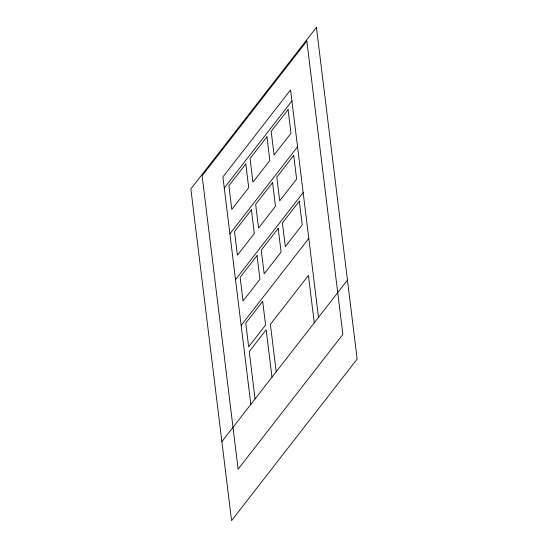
<?xml version="1.0" encoding="UTF-8"?>
<svg xmlns="http://www.w3.org/2000/svg" width="548" height="548" viewBox="0 0 548 548"><rect width="100%" height="100%" fill="white"/><g stroke="black" fill="none" stroke-linecap="round" stroke-linejoin="round"><path stroke-width="0.82" d="M224.276 188.012L291.926 100.983M229.9 233.811L297.543 146.782M235.524 279.61L303.167 192.581M241.147 325.409L308.791 238.387M221.878 441.633L347.453 280.09M318.491 317.347L290.563 89.927L222.92 176.956L250.84 404.376M314.264 322.786L308.442 275.411L270.39 324.361L276.213 371.743M271.979 377.182L266.164 329.8L249.251 351.556L255.067 398.937M316.422 27.4L190.855 188.944L231.578 520.6L357.145 359.056L316.422 27.4M306.839 41.059L202.116 175.778L238.14 469.156L342.863 334.444L306.839 41.059M245.805 163.968L228.893 185.731L231.797 209.418L248.71 187.663L245.805 163.968M266.945 136.774L250.032 158.53L252.936 182.224L269.849 160.468L266.945 136.774M288.084 109.579L271.171 131.335L274.082 155.029L290.995 133.267L288.084 109.579M251.429 209.774L234.517 231.53L237.421 255.217L254.334 233.462L251.429 209.774M272.568 182.573L255.656 204.336L258.56 228.023L275.473 206.267L272.568 182.573M293.707 155.379L276.795 177.134L279.706 200.828L296.612 179.073L293.707 155.379M257.053 255.574L240.14 277.329L243.045 301.016L259.958 279.261L257.053 255.574M278.192 228.379L261.28 250.135L264.184 273.822L281.097 252.066L278.192 228.379M299.331 201.178L282.419 222.94L285.33 246.627L302.236 224.872L299.331 201.178M262.67 301.373L245.764 323.128L248.669 346.822L265.581 325.06L262.67 301.373"/></g></svg>
